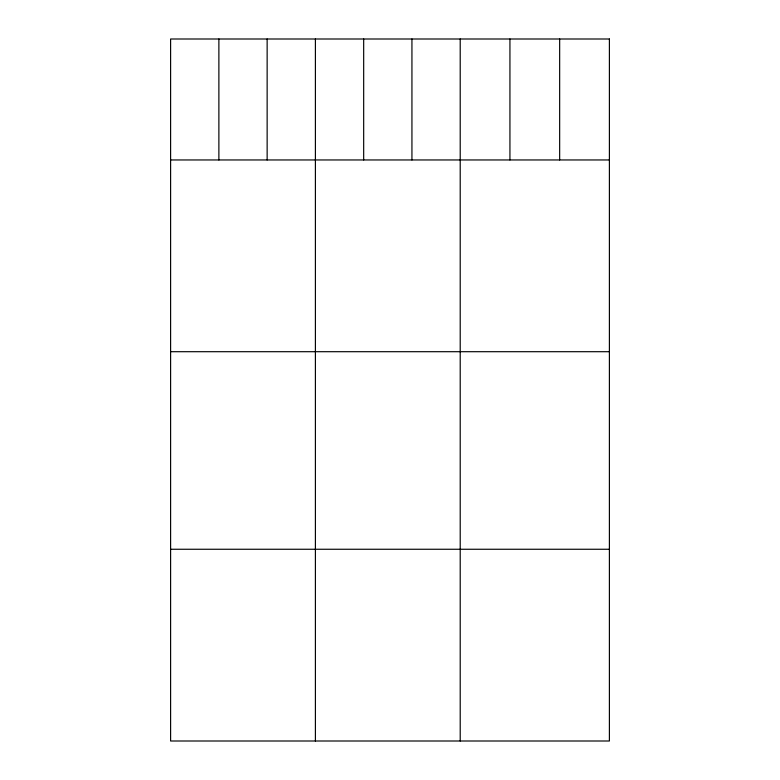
<?xml version="1.0" encoding="UTF-8"?>
<svg xmlns="http://www.w3.org/2000/svg" width="780" height="780" viewBox="0 0 780 780"><rect width="100%" height="100%" fill="white"/><g stroke="black" fill="none" stroke-linecap="round" stroke-linejoin="round"><path stroke-width="1.17" d="M170.605 159.958L609.394 159.958M170.605 351.702L609.394 351.702M170.605 549.257L609.394 549.257M559.66 39L559.66 159.958M509.935 39L509.935 159.958M460.21 39L460.21 741M411.938 39L411.938 159.958M363.675 39L363.675 159.958M315.403 39L315.403 741M267.14 39L267.14 159.958M218.878 39L218.878 159.958M609.394 39L170.605 39L170.605 741L609.394 741L609.394 39"/></g></svg>
